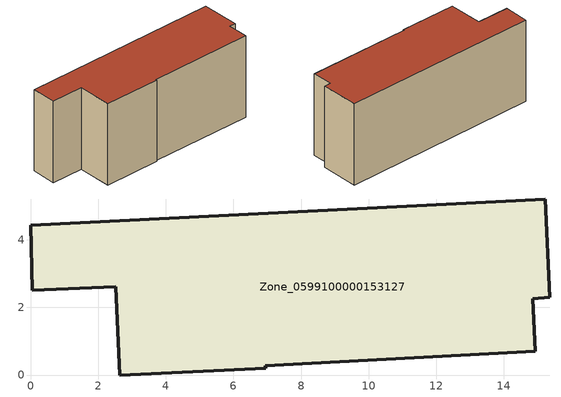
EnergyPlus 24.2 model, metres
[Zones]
Zone_0599100000153127
 floor ground (C_G): 6.95,0.28 6.95,0.2 2.64,0 2.51,2.61 0.04,2.51 0,4.43 15.22,5.21 15.36,2.3 14.86,2.26 14.93,0.7 z0
 wall outside (C_F): 15.22,5.21 0,4.43 0.04,2.51 2.51,2.61 2.64,0 6.95,0.2 6.95,0.28 14.93,0.7 14.86,2.26 15.36,2.3 15.22,5.21 z0:6.31
 roof outside (C_R): 14.86,2.26 15.36,2.3 15.22,5.21 0,4.43 0.04,2.51 2.51,2.61 2.64,0 6.95,0.2 6.95,0.28 14.93,0.7 z6.31
[BUILDING]
Pand.0599100000153127: North Axis=0; Terrain=City; Loads Convergence Tolerance Value=0.04; Temperature Convergence Tolerance Value=0.4; Solar Distribution=FullExterior; Maximum Number of Warmup Days=25; Minimum Number of Warmup Days=1
[Site:Location]
Rotterdam.The.Hague.AP_ZH_NLD Design_Conditions: Latitude=51.96; Longitude=4.45; Time Zone=1; Elevation=-4.5
[SITE:GROUNDTEMPERATURE:BUILDINGSURFACE]
18, 18, 18, 18, 18, 18, 18, 18, 18, 18, 18, 18
[MATERIAL] Thermal Absorptance=0.9; Solar Absorptance=0.7; Visible Absorptance=0.7
Name | Roughness | Thickness | Conductivity | Density | Specific Heat
G.TI.1946 | MediumSmooth | 0.15 | 1 | 540 | 1210
F.TI.1946 | Rough | 0.3 | 0.857143 | 1920 | 840
R.TI.1946 | MediumRough | 0.2 | 0.1 | 1500 | 1000
[CONSTRUCTION]
C_G: G.TI.1946
C_F: F.TI.1946
C_R: R.TI.1946
[ZONE]
Zone_0599100000153127: Type=1; Multiplier=1; Ceiling Height=Autocalculate; Volume=Autocalculate; Floor Area=autocalculate; Part of Total Floor Area=Yes
[ZONEINFILTRATION:DESIGNFLOWRATE]
Infil_Zone_0599100000153127: Zone or ZoneList or Space or SpaceList=Zone_0599100000153127; Schedule=AlwaysOn; Design Flow Rate Calculation Method=Flow/Area; Flow Rate per Floor Area=0.003; Constant Term Coefficient=1; Temperature Term Coefficient=0; Velocity Term Coefficient=0; Velocity Squared Term Coefficient=0
[HVACTEMPLATE:ZONE:IDEALLOADSAIRSYSTEM]
Zone_0599100000153127: Maximum Heating Supply Air Temperature=50; Minimum Cooling Supply Air Temperature=13; Maximum Heating Supply Air Humidity Ratio=0.0156; Minimum Cooling Supply Air Humidity Ratio=0.0077; Heating Limit=NoLimit; Cooling Limit=NoLimit; Dehumidification Control Type=ConstantSensibleHeatRatio; Cooling Sensible Heat Ratio=0.7; Dehumidification Setpoint=60; Humidification Control Type=None; Humidification Setpoint=30; Outdoor Air Method=None; Outdoor Air Flow Rate per Person=0.00944; Outdoor Air Flow Rate per Zone Floor Area=0; Outdoor Air Flow Rate per Zone=0; Demand Controlled Ventilation Type=None; Outdoor Air Economizer Type=NoEconomizer; Heat Recovery Type=None; Sensible Heat Recovery Effectiveness=0.7; Latent Heat Recovery Effectiveness=0.65
[ZONECONTROL:THERMOSTAT]
ThermostatControl_Zone_0599100000153127: Zone or ZoneList=Zone_0599100000153127; Control Type Schedule=DualSetpointControlType; Control 1=Thermostat_Zone_0599100000153127; Temperature Difference Between Cutout And Setpoint=0
[THERMOSTATSETPOINT:DUALSETPOINT]
Thermostat_Zone_0599100000153127: Heating Setpoint Temperature Schedule=HeatingSetpoint_Zone_0599100000153127; Cooling Setpoint Temperature Schedule=CoolingSetpoint_Zone_0599100000153127
[SCHEDULE:COMPACT]
HeatingSetpoint_Zone_0599100000153127: Through: 12/31, For: AllDays, Until: 24:00, 21
CoolingSetpoint_Zone_0599100000153127: Through: 12/31, For: AllDays, Until: 24:00, 24
DualSetpointControlType: Through: 12/31, For: AllDays, Until: 24:00, 4
AlwaysOn: Through: 12/31, For: AllDays, Until: 24:00, 1
